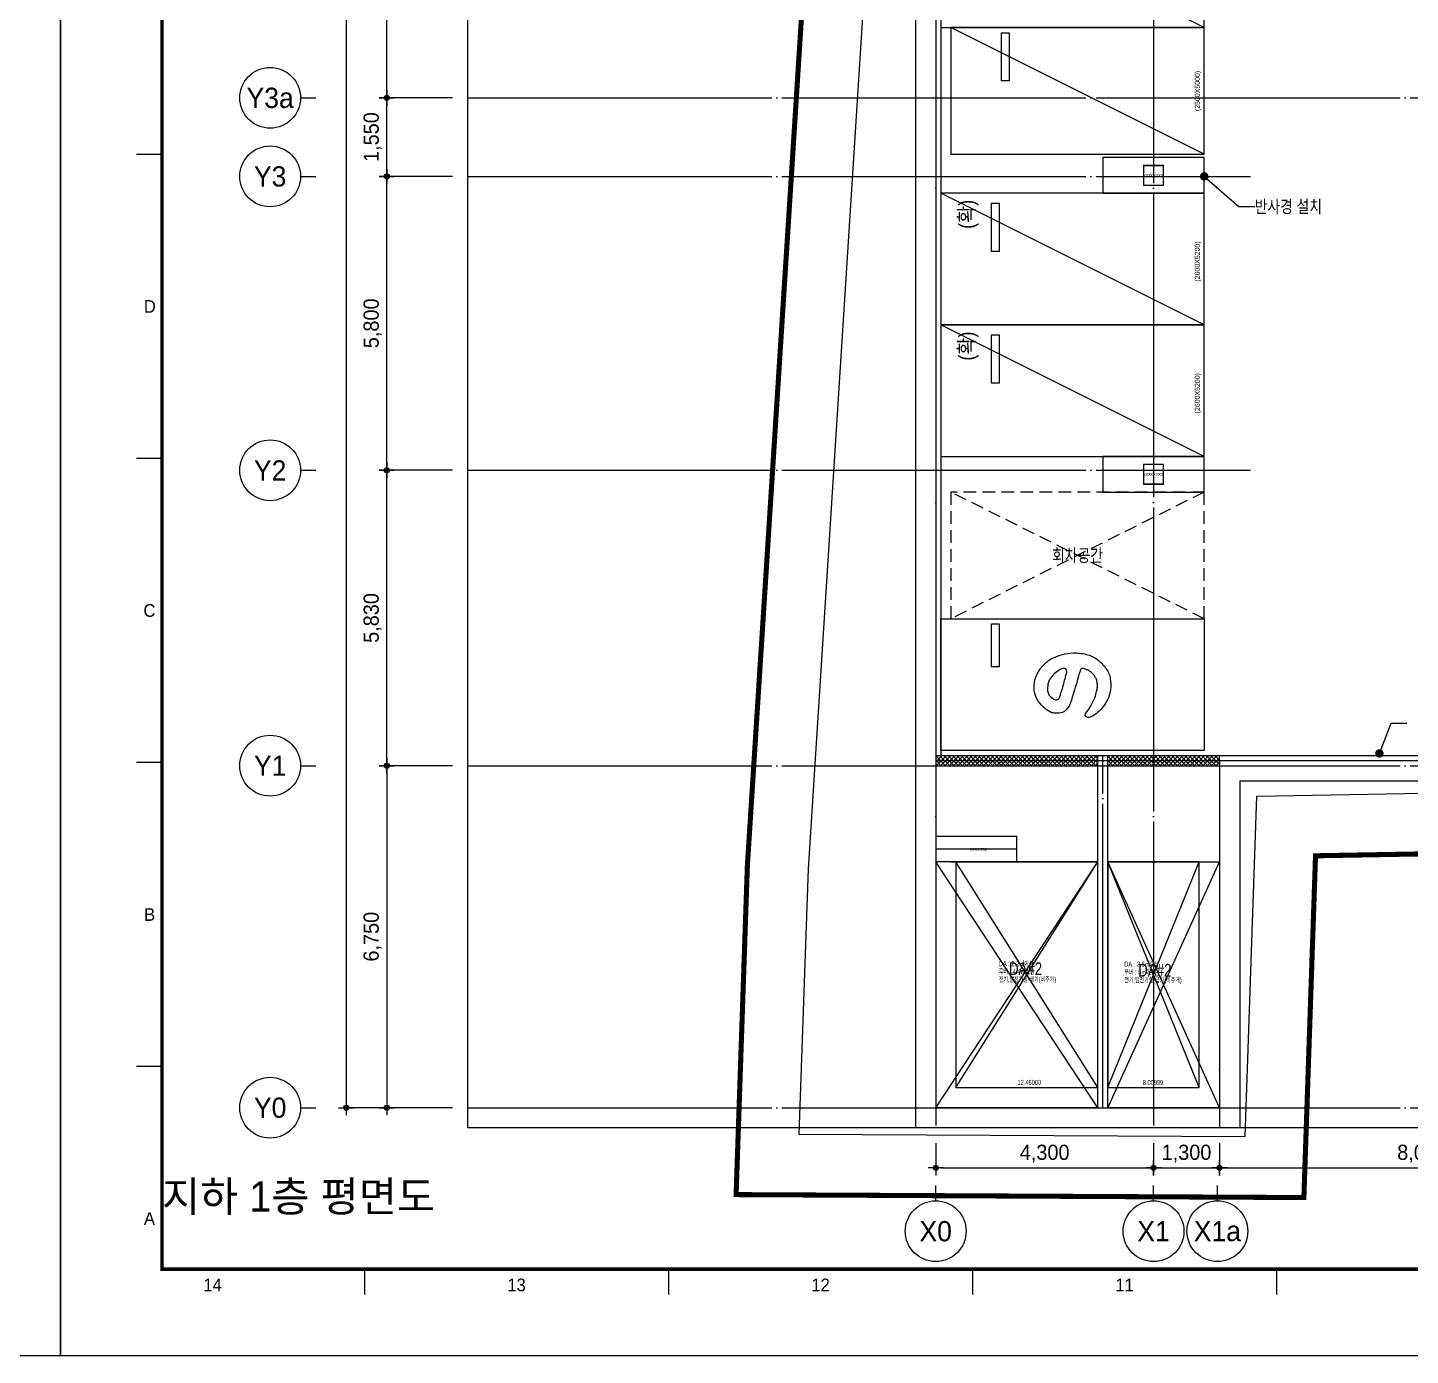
# Model space of a CAD drawing. Header units: millimetres. Extents: x 0 to 1390178, y 0 to 110113.
# Drawn here: x 335350 to 362640, y 0 to 26202 of the extents above; entities that cross this region are included whole.
import ezdxf
from ezdxf.enums import TextEntityAlignment as Align
from ezdxf.xclip import XClip

# ---------------------------------------------------------------- set-up
doc = ezdxf.new("R2010")
doc.units = ezdxf.units.MM
doc.header["$LTSCALE"] = 100
doc.header["$XCLIPFRAME"] = 0
for name, pattern in [('X - 평면도$0$CEN', [62, 60, -1, 0, -1]), ('X - 평면도$0$DASHED', [0.75, 0.5, -0.25]), ('X - 평면도$0$PHANTOM2', [50, 40, -2, 2, -2, 2, -2])]:
    doc.linetypes.add(name, pattern=pattern)
doc.layers.get('DEFPOINTS').update_dxf_attribs({"color": 145})
for name, color, linetype in [('AA-XXXX-DIMS', 7, 'Continuous'), ('AA-XXXX-TEXT', 3, 'Continuous'), ('DIM', 7, 'Continuous'), ('SYM', 7, 'Continuous'), ('X - SHEET$0$AA-BORD-FORM', 7, 'Continuous'), ('X - SHEET$0$AA-BORD-TEXT', 3, 'Continuous'), ('X - 평면도$0$! □-COL', 2, 'Continuous'), ('X - 평면도$0$0-구역계', 1, 'Continuous'), ('X - 평면도$0$A-OPEN', 9, 'X - 평면도$0$CEN'), ('X - 평면도$0$AA-EL-PCN4', 4, 'Continuous'), ('X - 평면도$0$AA-WAXM-BLOK', 3, 'Continuous'), ('X - 평면도$0$AA-WAXM-CONC', 2, 'Continuous'), ('X - 평면도$0$AA-XXXX-CNTL', 1, 'X - 평면도$0$CEN'), ('X - 평면도$0$AA-XXXX-PARK', 8, 'Continuous'), ('X - 평면도$0$AA-XXXX-PATT', 8, 'Continuous'), ('X - 평면도$0$TEXT', 3, 'Continuous'), ('X - 평면도$0$벽배수판', 6, 'Continuous')]:
    doc.layers.add(name, color=color, linetype=linetype)
doc.layers.add('X - 평면도$0$DEFPOINT', color=163, linetype='Continuous', plot=False)
doc.styles.add('HAUD01', font='Dotum.ttf')
doc.styles.get("Standard").update_dxf_attribs({"font": 'Dotum.ttf'})
doc.styles.add('X - SHEET$0$HAUD01', font='Dotum.ttf')
doc.styles.add('X - 평면도$0$HAUD01', font='Dotum.ttf')
doc.styles.add('X - 평면도$0$STANDARD', font='Dotum.ttf')
doc.dimstyles.new('HAUD-100', dxfattribs={"dimscale": 100, "dimtxt": 3, "dimasz": 1, "dimexe": 0, "dimexo": 3, "dimgap": 1, "dimtad": 1, "dimdec": 0, "dimdsep": 46, "dimlunit": 6, "dimtxsty": 'HAUD01', "dimblk": 'DIMDOT', "dimcen": 2.5, "dimdle": 1.5, "dimclrd": 7, "dimclre": 7, "dimclrt": 3, "dimadec": 0, "dimazin": 0, "dimtfac": 1, "dimtdec": 0, "dimtix": 1, "dimtmove": 2, "dimatfit": 3, "dimfxl": 1, "dimtvp": 1, "dimtolj": 1, "dimtzin": 0, "dimarcsym": 0})

# ---------------------------------------------------------------- blocks, each defined once
blk = doc.blocks.new('X - SHEET$0$HAUDsheetV')
at = {"layer": 'X - SHEET$0$AA-BORD-FORM', "color": 2}
for p, q in [((21, 237), (16, 237)), ((21, 177), (16, 177)), ((21, 117), (16, 117)), ((21, 57), (16, 57)), ((61, 17), (61, 12)), ((121, 17), (121, 12)), ((181, 17), (181, 12)), ((241, 17), (241, 12))]:
    blk.add_line(p, q, dxfattribs=at)
at = {"layer": 'X - SHEET$0$AA-BORD-FORM', "color": 1}
blk.add_lwpolyline([(1, 0), (841, 0), (841, 594), (1, 594)], close=True, dxfattribs=at)
at = {"layer": 'X - SHEET$0$AA-BORD-FORM', "color": 2, "const_width": 0.682}
blk.add_lwpolyline([(21, 17), (21, 577), (821, 577), (821, 17)], close=True, dxfattribs=at)
at = {"layer": 'X - SHEET$0$AA-BORD-TEXT', "color": 7, "style": 'X - SHEET$0$HAUD01'}
for s, p in [('D', (18.61, 207)), ('C', (18.54, 147)), ('B', (18.58, 87)), ('A', (18.54, 27)), ('14', (31, 13.9)), ('13', (91, 13.9)), ('12', (151, 13.9)), ('11', (211, 13.9))]:
    blk.add_text(s, height=2.5, dxfattribs=at).set_placement(p, align=Align.MIDDLE_CENTER)
at = {"layer": 'X - SHEET$0$AA-BORD-TEXT', "color": 3, "style": 'X - SHEET$0$HAUD01'}
for tag, p in [('PJCode', (786, 567.94)), ('작성자', (786.11, 194.82)), ('검토자', (786.11, 181.82)), ('최종검토자', (786.11, 168.82)), ('승인자', (786.11, 155.82)), ('일자', (786.83, 144.02)), ('개정번호', (812, 65.92))]:
    blk.add_attdef(tag, text='', height=3, dxfattribs=at).set_placement(p, align=Align.MIDDLE_CENTER)
at = {"layer": 'X - SHEET$0$AA-BORD-TEXT', "color": 3, "lineweight": 30, "flags": 104}
blk.add_attdef('PJTitle', text='', height=4, dxfattribs=at).set_placement((787.25, 536.62), align=Align.MIDDLE_CENTER)
blk = doc.blocks.new('X - SHEET')
at = {"xscale": 100, "yscale": 100, "zscale": 100}
blk.add_blockref('X - SHEET$0$HAUDsheetV', (-100, 0), dxfattribs=at)
blk = doc.blocks.new('DIMDOT')
at = {"layer": 'AA-XXXX-DIMS'}
for p, q in [((-1.5, 0), (1.5, 0)), ((0, -1.5), (0, 1.5))]:
    blk.add_line(p, q, dxfattribs=at)
for radius in [0.5, 0.25]:
    blk.add_circle((0, 0), radius, dxfattribs=at)
blk = doc.blocks.new('*D271')
at = {"color": 7, "lineweight": -2, "transparency": 16777216}
for p, q in [((-55653, 33471), (-57753, 33471)), ((-57753, 33371), (-57753, -13459)), ((-55653, -13559), (-57753, -13559))]:
    blk.add_line(p, q, dxfattribs=at)
at = {"layer": 'DEFPOINTS', "color": 0, "transparency": 16777216}
for p in [(-55353, 33471, 0), (-57753, -13559), (-55353, -13559, 0)]:
    blk.add_point(p, dxfattribs=at)
at = {"color": 7, "lineweight": -2, "transparency": 16777216, "xscale": 100, "yscale": 100, "zscale": 100}
for p, rotation in [((-57753, 33471), 90), ((-57753, -13559), 270)]:
    blk.add_blockref('DIMDOT', p, dxfattribs=dict(at, rotation=rotation))
at = {"color": 3, "transparency": 16777216, "insert": (-58032, 9956), "char_height": 300, "attachment_point": 5, "rotation": 90, "style": 'HAUD01'}
blk.add_mtext('\\A1;47,030', dxfattribs=at)
blk = doc.blocks.new('*D274')
at = {"color": 7, "lineweight": -2, "transparency": 16777216}
for p, q in [((-55653, 6371), (-56953, 6371)), ((-56953, 4921), (-56953, 6271)), ((-55653, 4821), (-56953, 4821))]:
    blk.add_line(p, q, dxfattribs=at)
at = {"layer": 'DEFPOINTS', "color": 0, "transparency": 16777216}
for p in [(-56953, 6371), (-55353, 6371, 0), (-55353, 4821, 0)]:
    blk.add_point(p, dxfattribs=at)
at = {"color": 7, "lineweight": -2, "transparency": 16777216, "xscale": 100, "yscale": 100, "zscale": 100}
for p, rotation in [((-56953, 6371), 90), ((-56953, 4821), 270)]:
    blk.add_blockref('DIMDOT', p, dxfattribs=dict(at, rotation=rotation))
at = {"color": 3, "transparency": 16777216, "insert": (-57232, 5596), "char_height": 300, "attachment_point": 5, "rotation": 90, "style": 'HAUD01'}
blk.add_mtext('\\A1;1,550', dxfattribs=at)
blk = doc.blocks.new('*D275')
at = {"color": 7, "lineweight": -2, "transparency": 16777216}
for p, q in [((-55653, 4821), (-56953, 4821)), ((-56953, -879), (-56953, 4721)), ((-55653, -979), (-56953, -979))]:
    blk.add_line(p, q, dxfattribs=at)
at = {"layer": 'DEFPOINTS', "color": 0, "transparency": 16777216}
for p in [(-56953, 4821), (-55353, 4821, 0), (-55353, -979, 0)]:
    blk.add_point(p, dxfattribs=at)
at = {"color": 7, "lineweight": -2, "transparency": 16777216, "xscale": 100, "yscale": 100, "zscale": 100}
for p, rotation in [((-56953, 4821), 90), ((-56953, -979), 270)]:
    blk.add_blockref('DIMDOT', p, dxfattribs=dict(at, rotation=rotation))
at = {"color": 3, "transparency": 16777216, "insert": (-57232, 1921), "char_height": 300, "attachment_point": 5, "rotation": 90, "style": 'HAUD01'}
blk.add_mtext('\\A1;5,800', dxfattribs=at)
blk = doc.blocks.new('*D276')
at = {"color": 7, "lineweight": -2, "transparency": 16777216}
for p, q in [((-55653, -979), (-56953, -979)), ((-56953, -6709), (-56953, -1079)), ((-55653, -6809), (-56953, -6809))]:
    blk.add_line(p, q, dxfattribs=at)
at = {"layer": 'DEFPOINTS', "color": 0, "transparency": 16777216}
for p in [(-56953, -979), (-55353, -979, 0), (-55353, -6809, 0)]:
    blk.add_point(p, dxfattribs=at)
at = {"color": 7, "lineweight": -2, "transparency": 16777216, "xscale": 100, "yscale": 100, "zscale": 100}
for p, rotation in [((-56953, -979), 90), ((-56953, -6809), 270)]:
    blk.add_blockref('DIMDOT', p, dxfattribs=dict(at, rotation=rotation))
at = {"color": 3, "transparency": 16777216, "insert": (-57232, -3894), "char_height": 300, "attachment_point": 5, "rotation": 90, "style": 'HAUD01'}
blk.add_mtext('\\A1;5,830', dxfattribs=at)
blk = doc.blocks.new('*D278')
at = {"color": 7, "lineweight": -2, "transparency": 16777216}
for p, q in [((-55653, 10771), (-56953, 10771)), ((-56953, 6471), (-56953, 10671)), ((-55653, 6371), (-56953, 6371))]:
    blk.add_line(p, q, dxfattribs=at)
at = {"layer": 'DEFPOINTS', "color": 0, "transparency": 16777216}
for p in [(-56953, 10771), (-55353, 10771, 0), (-55353, 6371, 0)]:
    blk.add_point(p, dxfattribs=at)
at = {"color": 7, "lineweight": -2, "transparency": 16777216, "xscale": 100, "yscale": 100, "zscale": 100}
for p, rotation in [((-56953, 10771), 90), ((-56953, 6371), 270)]:
    blk.add_blockref('DIMDOT', p, dxfattribs=dict(at, rotation=rotation))
at = {"color": 3, "transparency": 16777216, "insert": (-57232, 8571), "char_height": 300, "attachment_point": 5, "rotation": 90, "style": 'HAUD01'}
blk.add_mtext('\\A1;4,400', dxfattribs=at)
blk = doc.blocks.new('*D280')
at = {"color": 7, "lineweight": -2, "transparency": 16777216}
for p, q in [((-40517, -14259), (-40517, -14746)), ((-32517, -14259), (-32517, -14746)), ((-40417, -14746), (-32617, -14746))]:
    blk.add_line(p, q, dxfattribs=at)
at = {"layer": 'DEFPOINTS', "color": 0, "transparency": 16777216}
for p in [(-40517, -13959, 0), (-32517, -13959, 0), (-32517, -14746)]:
    blk.add_point(p, dxfattribs=at)
at = {"color": 7, "lineweight": -2, "transparency": 16777216, "xscale": 100, "yscale": 100, "zscale": 100, "rotation": 180}
blk.add_blockref('DIMDOT', (-40517, -14746), dxfattribs=at)
at = {"color": 7, "lineweight": -2, "transparency": 16777216, "xscale": 100, "yscale": 100, "zscale": 100}
blk.add_blockref('DIMDOT', (-32517, -14746), dxfattribs=at)
at = {"color": 3, "transparency": 16777216, "insert": (-36517, -14467), "char_height": 300, "attachment_point": 5, "style": 'HAUD01'}
blk.add_mtext('\\A1;8,000', dxfattribs=at)
blk = doc.blocks.new('*D281')
at = {"color": 7, "lineweight": -2, "transparency": 16777216}
for p, q in [((-46117, -14259), (-46117, -14746)), ((-41817, -14259), (-41817, -14746)), ((-46017, -14746), (-41917, -14746))]:
    blk.add_line(p, q, dxfattribs=at)
at = {"layer": 'DEFPOINTS', "color": 0, "transparency": 16777216}
for p in [(-46117, -13959, 0), (-41817, -13959, 0), (-41817, -14746)]:
    blk.add_point(p, dxfattribs=at)
at = {"color": 7, "lineweight": -2, "transparency": 16777216, "xscale": 100, "yscale": 100, "zscale": 100, "rotation": 180}
blk.add_blockref('DIMDOT', (-46117, -14746), dxfattribs=at)
at = {"color": 7, "lineweight": -2, "transparency": 16777216, "xscale": 100, "yscale": 100, "zscale": 100}
blk.add_blockref('DIMDOT', (-41817, -14746), dxfattribs=at)
at = {"color": 3, "transparency": 16777216, "insert": (-43967, -14467), "char_height": 300, "attachment_point": 5, "style": 'HAUD01'}
blk.add_mtext('\\A1;4,300', dxfattribs=at)
blk = doc.blocks.new('*D287')
at = {"color": 7, "lineweight": -2, "transparency": 16777216}
for p, q in [((-55653, -6809), (-56953, -6809)), ((-56953, -6909), (-56953, -13459)), ((-55653, -13559), (-56953, -13559))]:
    blk.add_line(p, q, dxfattribs=at)
at = {"layer": 'DEFPOINTS', "color": 0, "transparency": 16777216}
for p in [(-55353, -6809, 0), (-56953, -13559), (-55353, -13559)]:
    blk.add_point(p, dxfattribs=at)
at = {"color": 7, "lineweight": -2, "transparency": 16777216, "xscale": 100, "yscale": 100, "zscale": 100}
for p, rotation in [((-56953, -6809), 90), ((-56953, -13559), 270)]:
    blk.add_blockref('DIMDOT', p, dxfattribs=dict(at, rotation=rotation))
at = {"color": 3, "transparency": 16777216, "insert": (-57232, -10184), "char_height": 300, "attachment_point": 5, "rotation": 90, "style": 'HAUD01'}
blk.add_mtext('\\A1;6,750', dxfattribs=at)
blk = doc.blocks.new('*D298')
at = {"color": 7, "lineweight": -2, "transparency": 16777216}
for p, q in [((-41817, -14259), (-41817, -14746)), ((-40517, -14259), (-40517, -14746)), ((-41717, -14746), (-40617, -14746))]:
    blk.add_line(p, q, dxfattribs=at)
at = {"layer": 'DEFPOINTS', "color": 0, "transparency": 16777216}
for p in [(-41817, -13959), (-40517, -13959), (-40517, -14746)]:
    blk.add_point(p, dxfattribs=at)
at = {"color": 7, "lineweight": -2, "transparency": 16777216, "xscale": 100, "yscale": 100, "zscale": 100, "rotation": 180}
blk.add_blockref('DIMDOT', (-41817, -14746), dxfattribs=at)
at = {"color": 7, "lineweight": -2, "transparency": 16777216, "xscale": 100, "yscale": 100, "zscale": 100}
blk.add_blockref('DIMDOT', (-40517, -14746), dxfattribs=at)
at = {"color": 3, "transparency": 16777216, "insert": (-41167, -14467), "char_height": 300, "attachment_point": 5, "style": 'HAUD01'}
blk.add_mtext('\\A1;1,300', dxfattribs=at)
blk = doc.blocks.new('X - 평면도$0$A$C69A65A4F')
at = {"layer": 'X - 평면도$0$DEFPOINT'}
for p, q in [((0, 0), (2800, 4450)), ((2800, 0), (0, 4450)), ((3000, 0), (4800, 4450)), ((4800, 0), (3000, 4450))]:
    blk.add_line(p, q, dxfattribs=at)
for points in [[(2800, 4450), (0, 4450), (0, 0), (2800, 0)], [(4800, 4450), (3000, 4450), (3000, 0), (4800, 0)]]:
    blk.add_lwpolyline(points, close=True, dxfattribs=at)
at = {"layer": 'X - 평면도$0$DEFPOINT', "style": 'X - 평면도$0$HAUD01', "width": 0.7}
for s, p in [('DA : 2.2㎡이상', (845, 2443)), ('DA : 2.5㎡이상', (3322, 2432)), ('루버 : 4.4㎡이상', (845, 2288)), ('전기,발전기실-배기(비주거)', (845, 2133)), ('루버 : 5㎡이상', (3322, 2277)), ('전기,발전기실-급기(비주거)', (3322, 2122)), ('12.46000', (1214, 99)), ('8.00999', (3687, 97))]:
    blk.add_text(s, height=100, dxfattribs=at).set_placement(p, align=Align.MIDDLE_LEFT)
blk = doc.blocks.new('X - 평면도$0$A$C6BC81B62')
at = {"layer": 'X - 평면도$0$AA-XXXX-PARK'}
blk.add_line((0, 2600), (5200, 0), dxfattribs=at)
for points in [[(0, 2600), (0, 0), (5200, 0), (5200, 2600)], [(4200, 200), (4050, 200), (4050, 1150), (4200, 1150)]]:
    blk.add_lwpolyline(points, close=True, dxfattribs=at)
at = {"layer": 'X - 평면도$0$DEFPOINT', "style": 'X - 평면도$0$HAUD01', "width": 0.9}
blk.add_text('(2600X5200)', height=100, rotation=270, dxfattribs=at).set_placement((136, 1350), align=Align.MIDDLE_CENTER)
at = {"layer": 'X - 평면도$0$TEXT', "style": 'X - 평면도$0$HAUD01', "width": 0.9}
blk.add_text('(확)', height=300, rotation=270, dxfattribs=at).set_placement((4694, 419), align=Align.MIDDLE_CENTER)
blk = doc.blocks.new('X - 평면도$0$A$C131C07CB')
at = {"layer": 'X - 평면도$0$0-구역계', "color": 1, "linetype": 'X - 평면도$0$PHANTOM2', "const_width": 100, "flags": 128}
blk.add_lwpolyline([(50108, 50546), (32940, 50631), (27658, 50496), (20509, 50187), (2300, 48329), (1988, 39918), (1940, 31390), (1399, 24265), (272, 6596), (50, 108), (11256, 50), (11486, 6795), (29909, 7122), (29397, 12805), (50106, 15382)], close=True, dxfattribs=at)
at = {"layer": 'X - 평면도$0$DEFPOINT'}
for points in [[(50108, 50546), (32940, 50631), (27658, 50496), (20509, 50187), (2300, 48329), (1988, 39918), (1940, 31390), (1399, 24265), (272, 6596), (50, 108), (11256, 50), (11486, 6795), (29909, 7122), (29397, 12805), (50106, 15382)], [(48908, 49352), (32952, 49431), (27700, 49296), (20596, 48990), (3461, 47241), (3188, 39892), (3140, 31341), (2596, 24182), (1470, 6537), (1291, 1301), (10096, 1256), (10325, 7974), (28598, 8299), (28098, 13852), (48906, 16442)]]:
    blk.add_lwpolyline(points, close=True, dxfattribs=at)
blk = doc.blocks.new('X - 평면도$0$A$C1F6A04A41')
at = {"layer": 'X - 평면도$0$AA-XXXX-PARK', "ltscale": 5}
blk.add_line((0, 100), (2500, 5100), dxfattribs=at)
for points in [[(0, 100), (2500, 100), (2500, 5100), (0, 5100)], [(2400, 4100), (2400, 3950), (1450, 3950), (1450, 4100)]]:
    blk.add_lwpolyline(points, close=True, dxfattribs=at)
at = {"layer": 'X - 평면도$0$DEFPOINT', "style": 'X - 평면도$0$HAUD01', "width": 0.9}
blk.add_text('(2500X5000)', height=100, dxfattribs=at).set_placement((1250, 236), align=Align.MIDDLE_CENTER)
blk = doc.blocks.new('X - 평면도$0$A$C51e7fc92')
at = {"layer": 'X - 평면도$0$AA-XXXX-PARK', "linetype": 'X - 평면도$0$DASHED', "ltscale": 5}
for p, q in [((2500, 5000), (0, 0)), ((0, 5000), (2500, 0))]:
    blk.add_line(p, q, dxfattribs=at)
blk.add_lwpolyline([(0, 5000), (2500, 5000), (2500, 0), (0, 0)], close=True, dxfattribs=at)
blk = doc.blocks.new('X - 평면도$0$ewewwwwww')
at = {"layer": 'X - 평면도$0$AA-XXXX-PARK', "ltscale": 5}
for points in [[(3747, 0), (3747, 2600), (-1453, 2600), (-1453, 0)], [(-453, 950), (-453, 100), (-303, 100), (-303, 950)]]:
    blk.add_lwpolyline(points, close=True, dxfattribs=at)
at = {"layer": 'X - 평면도$0$AA-XXXX-PARK'}
for points, knots in [([(396, 1251, 0), (410, 1197, 0), (440, 1099, 0), (516, 978, 0), (599, 889, 0), (693, 805, 0), (828, 743, 0), (1007, 682, 0), (1235, 666, 0), (1438, 699, 0), (1600, 771, 0), (1702, 858, 0), (1790, 954, 0), (1860, 1055, 0), (1891, 1164, 0), (1906, 1273, 0), (1900, 1383, 0), (1881, 1525, 0), (1803, 1680, 0), (1683, 1822, 0), (1568, 1915, 0), (1486, 1951, 0), (1453, 1949, 0)], [0, 0, 0, 0, 166.2722, 304.88744, 425.968543, 528.054644, 679.837454, 868.737256, 1092.096232, 1358.72536, 1478.565688, 1617.63807, 1756.007897, 1871.228257, 1982.278975, 2090.823457, 2200.385536, 2313.159661, 2518.83456, 2710.253855, 2865.192748, 2963.664933, 2963.664933, 2963.664933, 2963.664933]), ([(1453, 1949, 0), (1432, 1946, 0), (1373, 1913, 0), (1451, 1815, 0), (1516, 1713, 0), (1566, 1613, 0), (1591, 1558, 0)], [0, 0, 0, 0, 64.761233, 148.299028, 290.115075, 469.814051, 469.814051, 469.814051, 469.814051]), ([(726, 1852, 0), (681, 1828, 0), (592, 1763, 0), (469, 1641, 0), (383, 1461, 0), (387, 1322, 0), (396, 1251, 0)], [0, 0, 0, 0, 151.61815, 327.651952, 515.943799, 732.280718, 732.280718, 732.280718, 732.280718]), ([(1327, 983, 0), (1312, 980, 0), (1289, 1057, 0), (1261, 1144, 0), (1217, 1316, 0), (1160, 1480, 0), (1123, 1631, 0), (1074, 1734, 0), (1021, 1801, 0), (972, 1845, 0), (916, 1861, 0), (858, 1868, 0), (793, 1866, 0), (748, 1857, 0), (726, 1852, 0)], [0, 0, 0, 0, 44.711744, 165.806374, 339.715149, 547.239307, 694.68398, 803.556182, 885.390359, 950.404024, 997.052075, 1058.116257, 1124.204395, 1193.250077, 1193.250077, 1193.250077, 1193.250077]), ([(997, 979, 0), (972, 973, 0), (900, 997, 0), (809, 1066, 0), (717, 1156, 0), (663, 1259, 0), (657, 1355, 0), (653, 1446, 0), (705, 1541, 0), (771, 1581, 0), (809, 1602, 0)], [0, 0, 0, 0, 78.274004, 208.039681, 347.594118, 460.117419, 547.67135, 634.62456, 726.50985, 857.918673, 857.918673, 857.918673, 857.918673]), ([(809, 1602, 0), (828, 1604, 0), (872, 1598, 0), (900, 1533, 0), (919, 1465, 0), (937, 1414, 0), (947, 1388, 0)], [0, 0, 0, 0, 57.328727, 115.845155, 193.694253, 276.121746, 276.121746, 276.121746, 276.121746]), ([(947, 1388, 0), (958, 1341, 0), (983, 1251, 0), (1012, 1129, 0), (1049, 1035, 0), (1014, 981, 0), (997, 979, 0)], [0, 0, 0, 0, 144.867064, 280.990222, 381.340747, 432.59795, 432.59795, 432.59795, 432.59795]), ([(1591, 1558, 0), (1603, 1516, 0), (1622, 1447, 0), (1640, 1353, 0), (1639, 1272, 0), (1628, 1221, 0), (1620, 1193, 0)], [0, 0, 0, 0, 132.797528, 215.368965, 285.0581, 372.733548, 372.733548, 372.733548, 372.733548]), ([(1620, 1193, 0), (1610, 1173, 0), (1587, 1135, 0), (1546, 1084, 0), (1500, 1038, 0), (1453, 1016, 0), (1417, 1001, 0), (1392, 989, 0), (1361, 981, 0), (1339, 982, 0), (1327, 983, 0)], [0, 0, 0, 0, 65.340369, 132.899219, 196.941955, 258.480417, 286.048826, 313.617236, 343.467774, 379.666869, 379.666869, 379.666869, 379.666869])]:
    blk.add_open_spline(points, degree=3, knots=knots, dxfattribs=at)
blk = doc.blocks.new('X - 평면도$0$ㅁ-400X400X9X9')
at = {"layer": 'X - 평면도$0$! □-COL', "lineweight": 9, "flags": 128}
for points in [[(143814, 359875), (144214, 359875), (144214, 359884), (143814, 359884)], [(143814, 359493), (143823, 359493), (143823, 359875), (143814, 359875)], [(144214, 359493), (144205, 359493), (144205, 359875), (144214, 359875)], [(143814, 359493), (144214, 359493), (144214, 359484), (143814, 359484)]]:
    blk.add_lwpolyline(points, close=True, dxfattribs=at)
blk = doc.blocks.new('X - 평면도$0$A$C69CA1AF6')
for p in [(-185832, -354843), (-185832, -360743)]:
    blk.add_blockref('X - 평면도$0$ㅁ-400X400X9X9', p)
blk = doc.blocks.new('X - 평면도$0$A$Cfb342870')
at = {"layer": 'X - 평면도$0$AA-WAXM-CONC'}
for p, q in [((-46517, 31984), (-46517, -13959)), ((-46117, 27391), (-46117, -8209)), ((-42917, -13559), (-42917, -6609)), ((-42917, -6609), (-42717, -6609)), ((-42717, -13559), (-42717, -6609)), ((-40517, -6709), (-26377, -6709)), ((-40517, -6709), (-40517, -13559)), ((-40117, -7109), (-22067, -7109)), ((-40117, -7109), (-40117, -13959)), ((-45717, -8209), (-46117, -8209)), ((-46117, -8709), (-46117, -13559)), ((-45717, -8709), (-46117, -8709)), ((-42917, -13559), (-46117, -13559)), ((-40517, -13559), (-42717, -13559)), ((-40117, -13959), (-46517, -13959))]:
    blk.add_line(p, q, dxfattribs=at)
blk = doc.blocks.new('X - 평면도$0$B4~1F_COL')
at = {"layer": 'X - 평면도$0$AA-WAXM-CONC'}
for points in [[(-86178, -51407), (-84178, -51407), (-84178, -50707), (-86178, -50707)], [(-86178, -57307), (-84178, -57307), (-84178, -56607), (-86178, -56607)]]:
    blk.add_lwpolyline(points, close=True, dxfattribs=at)
blk.add_lwpolyline([(-89178, -64607), (-87878, -64607), (-87878, -64107), (-89178, -64107)], dxfattribs=at)
at = {"layer": 'X - 평면도$0$DEFPOINT', "style": 'X - 평면도$0$STANDARD'}
for s, p in [('(2000X700)', (-85178, -51057)), ('(2000X700)', (-85178, -56957)), ('2000X500)', (-88628, -64357))]:
    blk.add_text(s, height=50, dxfattribs=at).set_placement(p, align=Align.MIDDLE_CENTER)
blk = doc.blocks.new('X - 평면도$0$A$C9949ff83')
at = {"layer": 'DEFPOINTS'}
for points in [[(0, 59400), (84000, 59400), (84000, 0), (0, 0)], [(2000, 1700), (75000, 1700), (75000, 57700), (2000, 57700)]]:
    blk.add_lwpolyline(points, close=True, dxfattribs=at)
blk = doc.blocks.new('X - 평면도', base_point=(-475.4, -286.7))
at = {"layer": 'DEFPOINTS'}
blk.add_lwpolyline([(531286.2, 68689.6), (592213.6, 68689.6), (592213.6, 19243.1), (531286.2, 19243.1)], close=True, dxfattribs=at)
at = {"layer": 'X - 평면도$0$A-OPEN'}
for p, q in [((540522, 19643.1), (543722, 24493.1)), ((543722, 19643.1), (540522, 24493.1)), ((543922, 19643.1), (546122, 24493.1)), ((546122, 19643.1), (543922, 24493.1))]:
    blk.add_line(p, q, dxfattribs=at)
at = {"layer": 'X - 평면도$0$AA-EL-PCN4'}
for p, q in [((542122, 24493.1), (543722, 24493.1)), ((543922, 24493.1), (546122, 24493.1))]:
    blk.add_line(p, q, dxfattribs=at)
at = {"layer": 'X - 평면도$0$AA-WAXM-BLOK'}
for p, q in [((540522, 26593.1), (543722, 26593.1)), ((543922, 26593.1), (546122, 26593.1)), ((540522, 26393.1), (543722, 26393.1)), ((543922, 26393.1), (546122, 26393.1))]:
    blk.add_line(p, q, dxfattribs=at)
at = {"layer": 'X - 평면도$0$AA-XXXX-CNTL'}
for p, q in [((540522, 68689.6), (540522, 19243.1)), ((544822, 68689.6), (544822, 19243.1)), ((531286.2, 39573.1), (592213.6, 39573.1)), ((531286.2, 38023.1), (546737.8, 38023.1)), ((531286.2, 32223.1), (546737.8, 32223.1)), ((540522, 26493.1), (546122, 26493.1)), ((543822, 19643.1), (543822, 26593.1)), ((546122, 26493.1), (564172, 26493.1)), ((546122, 26493.1), (546122, 19243.1)), ((531286.2, 26393.1), (592213.6, 26393.1)), ((542122, 24743.1), (540522, 24743.1)), ((531286.2, 19643.1), (592213.6, 19643.1)), ((540522, 19643.1), (546122, 19643.1))]:
    blk.add_line(p, q, dxfattribs=at)
at = {"layer": 'X - 평면도$0$AA-XXXX-PATT', "linetype": 'Continuous'}
for p, q in [((540522, 26551), (540564.1, 26593.1)), ((540522, 26466.2), (540648.9, 26593.1)), ((540714.9, 26393.1), (540522, 26586)), ((540630, 26393.1), (540522, 26501.1)), ((540533.8, 26393.1), (540733.8, 26593.1)), ((540799.7, 26393.1), (540599.7, 26593.1)), ((540618.6, 26393.1), (540818.6, 26593.1)), ((540884.6, 26393.1), (540684.6, 26593.1)), ((540703.5, 26393.1), (540903.5, 26593.1)), ((540969.4, 26393.1), (540769.4, 26593.1)), ((540788.3, 26393.1), (540988.3, 26593.1)), ((541054.3, 26393.1), (540854.3, 26593.1)), ((540873.2, 26393.1), (541073.2, 26593.1)), ((541139.1, 26393.1), (540939.1, 26593.1)), ((540958, 26393.1), (541158, 26593.1)), ((541224, 26393.1), (541024, 26593.1)), ((541042.9, 26393.1), (541242.9, 26593.1)), ((541308.8, 26393.1), (541108.8, 26593.1)), ((541127.7, 26393.1), (541327.7, 26593.1)), ((541393.7, 26393.1), (541193.7, 26593.1)), ((541212.6, 26393.1), (541412.6, 26593.1)), ((541478.5, 26393.1), (541278.5, 26593.1)), ((541297.4, 26393.1), (541497.4, 26593.1)), ((541563.4, 26393.1), (541363.4, 26593.1)), ((541382.3, 26393.1), (541582.3, 26593.1)), ((541648.2, 26393.1), (541448.2, 26593.1)), ((541467.1, 26393.1), (541667.1, 26593.1)), ((541733.1, 26393.1), (541533.1, 26593.1)), ((541552, 26393.1), (541752, 26593.1)), ((541818, 26393.1), (541618, 26593.1)), ((541636.8, 26393.1), (541836.8, 26593.1)), ((541902.8, 26393.1), (541702.8, 26593.1)), ((541721.7, 26393.1), (541921.7, 26593.1)), ((541987.7, 26393.1), (541787.7, 26593.1)), ((541806.5, 26393.1), (542006.5, 26593.1)), ((542072.5, 26393.1), (541872.5, 26593.1)), ((541891.4, 26393.1), (542091.4, 26593.1)), ((542157.4, 26393.1), (541957.4, 26593.1)), ((541976.3, 26393.1), (542176.3, 26593.1)), ((542242.2, 26393.1), (542042.2, 26593.1)), ((542061.1, 26393.1), (542261.1, 26593.1)), ((542327.1, 26393.1), (542127.1, 26593.1)), ((542146, 26393.1), (542346, 26593.1)), ((542411.9, 26393.1), (542211.9, 26593.1)), ((542230.8, 26393.1), (542430.8, 26593.1)), ((542496.8, 26393.1), (542296.8, 26593.1)), ((542315.7, 26393.1), (542515.7, 26593.1)), ((542581.6, 26393.1), (542381.6, 26593.1)), ((542400.5, 26393.1), (542600.5, 26593.1)), ((542666.5, 26393.1), (542466.5, 26593.1)), ((542485.4, 26393.1), (542685.4, 26593.1)), ((542751.3, 26393.1), (542551.3, 26593.1)), ((542570.2, 26393.1), (542770.2, 26593.1)), ((542836.2, 26393.1), (542636.2, 26593.1)), ((542655.1, 26393.1), (542855.1, 26593.1)), ((542921, 26393.1), (542721, 26593.1)), ((542739.9, 26393.1), (542939.9, 26593.1)), ((543005.9, 26393.1), (542805.9, 26593.1)), ((542824.8, 26393.1), (543024.8, 26593.1)), ((543090.7, 26393.1), (542890.7, 26593.1)), ((542909.6, 26393.1), (543109.6, 26593.1)), ((543175.6, 26393.1), (542975.6, 26593.1)), ((542994.5, 26393.1), (543194.5, 26593.1)), ((543260.4, 26393.1), (543060.4, 26593.1)), ((543079.3, 26393.1), (543279.3, 26593.1)), ((543345.3, 26393.1), (543145.3, 26593.1)), ((543164.2, 26393.1), (543364.2, 26593.1)), ((543430.2, 26393.1), (543230.2, 26593.1)), ((543249, 26393.1), (543449, 26593.1)), ((543515, 26393.1), (543315, 26593.1)), ((543333.9, 26393.1), (543533.9, 26593.1)), ((543599.9, 26393.1), (543399.9, 26593.1)), ((543418.8, 26393.1), (543618.8, 26593.1)), ((543684.7, 26393.1), (543484.7, 26593.1)), ((543503.6, 26393.1), (543703.6, 26593.1)), ((543722, 26440.7), (543569.6, 26593.1)), ((543588.5, 26393.1), (543722, 26526.6)), ((543722, 26525.5), (543654.4, 26593.1)), ((543922, 26556.9), (543958.2, 26593.1)), ((543922, 26472.1), (544043, 26593.1)), ((544109, 26393.1), (543922, 26580.1)), ((544024.1, 26393.1), (543922, 26495.3)), ((543927.9, 26393.1), (544127.9, 26593.1)), ((544193.8, 26393.1), (543993.8, 26593.1)), ((544012.7, 26393.1), (544212.7, 26593.1)), ((544278.7, 26393.1), (544078.7, 26593.1)), ((544097.6, 26393.1), (544297.6, 26593.1)), ((544363.5, 26393.1), (544163.5, 26593.1)), ((544182.4, 26393.1), (544382.4, 26593.1)), ((544448.4, 26393.1), (544248.4, 26593.1)), ((544267.3, 26393.1), (544467.3, 26593.1)), ((544533.2, 26393.1), (544333.2, 26593.1)), ((544352.1, 26393.1), (544552.1, 26593.1)), ((544618.1, 26393.1), (544418.1, 26593.1)), ((544437, 26393.1), (544637, 26593.1)), ((544702.9, 26393.1), (544502.9, 26593.1)), ((544521.8, 26393.1), (544721.8, 26593.1)), ((544787.8, 26393.1), (544587.8, 26593.1)), ((544606.7, 26393.1), (544806.7, 26593.1)), ((544872.6, 26393.1), (544672.6, 26593.1)), ((544691.5, 26393.1), (544891.5, 26593.1)), ((544957.5, 26393.1), (544757.5, 26593.1)), ((544776.4, 26393.1), (544976.4, 26593.1)), ((545042.4, 26393.1), (544842.4, 26593.1)), ((544861.3, 26393.1), (545061.3, 26593.1)), ((545127.2, 26393.1), (544927.2, 26593.1)), ((544946.1, 26393.1), (545146.1, 26593.1)), ((545212.1, 26393.1), (545012.1, 26593.1)), ((545031, 26393.1), (545231, 26593.1)), ((545296.9, 26393.1), (545096.9, 26593.1)), ((545115.8, 26393.1), (545315.8, 26593.1)), ((545381.8, 26393.1), (545181.8, 26593.1)), ((545200.7, 26393.1), (545400.7, 26593.1)), ((545466.6, 26393.1), (545266.6, 26593.1)), ((545285.5, 26393.1), (545485.5, 26593.1)), ((545551.5, 26393.1), (545351.5, 26593.1)), ((545370.4, 26393.1), (545570.4, 26593.1)), ((545636.3, 26393.1), (545436.3, 26593.1)), ((545455.2, 26393.1), (545655.2, 26593.1)), ((545721.2, 26393.1), (545521.2, 26593.1)), ((545540.1, 26393.1), (545740.1, 26593.1)), ((545806, 26393.1), (545606, 26593.1)), ((545624.9, 26393.1), (545824.9, 26593.1)), ((545890.9, 26393.1), (545690.9, 26593.1)), ((545709.8, 26393.1), (545909.8, 26593.1)), ((545975.7, 26393.1), (545775.7, 26593.1)), ((545794.6, 26393.1), (545994.6, 26593.1)), ((546060.6, 26393.1), (545860.6, 26593.1)), ((545879.5, 26393.1), (546079.5, 26593.1)), ((546122, 26416.6), (545945.4, 26593.1)), ((545964.3, 26393.1), (546122, 26550.8)), ((546122, 26501.4), (546030.3, 26593.1)), ((546122, 26586.3), (546115.1, 26593.1)), ((540545.2, 26393.1), (540522, 26416.3)), ((543673.3, 26393.1), (543722, 26441.8)), ((543939.3, 26393.1), (543922, 26410.4)), ((546049.2, 26393.1), (546122, 26465.9))]:
    blk.add_line(p, q, dxfattribs=at)
at = {"layer": 'X - 평면도$0$벽배수판'}
for p, q in [((540622, 60593.1), (540622, 26593.1)), ((546122, 26593.1), (560262, 26593.1)), ((546122, 26493.1), (546122, 26593.1))]:
    blk.add_line(p, q, dxfattribs=at)
for name, p in [('X - 평면도$0$A$C9949ff83', (397249.9, 14755.9)), ('X - 평면도$0$A$C9949ff83', (523249.9, 14755.9)), ('X - 평면도$0$A$Cfb342870', (586639.2, 33202.2)), ('X - 평면도$0$B4~1F_COL', (630000, 89100)), ('X - 평면도$0$A$C69CA1AF6', (586639.2, 33202.2))]:
    blk.add_blockref(name, p)
at = {"color": 1, "xscale": -1, "rotation": 180}
blk.add_blockref('X - 평면도$0$ewewwwwww', (542074.7, 29293.1), dxfattribs=at)
at = {"layer": 'DEFPOINTS'}
blk.add_blockref('X - 평면도$0$A$C131C07CB', (536532.9, 17819.8), dxfattribs=at)
at = {"layer": 'X - 평면도$0$AA-XXXX-PARK'}
for name, p, rotation in [('X - 평면도$0$A$C6BC81B62', (545822, 43558.1), 180), ('X - 평면도$0$A$C1F6A04A41', (545922, 38458.1), 90), ('X - 평면도$0$A$C6BC81B62', (545822, 37693.1), 180), ('X - 평면도$0$A$C6BC81B62', (545822, 35093.1), 180)]:
    blk.add_blockref(name, p, dxfattribs=dict(at, rotation=rotation))
at = {"layer": 'X - 평면도$0$AA-XXXX-PARK', "linetype": 'X - 평면도$0$DASHED', "ltscale": 5, "xscale": -1, "rotation": 270}
blk.add_blockref('X - 평면도$0$A$C51e7fc92', (540822, 29293.1), dxfattribs=at)
at = {"layer": 'X - 평면도$0$DEFPOINT'}
blk.add_blockref('X - 평면도$0$A$C69A65A4F', (540922, 20043.1), dxfattribs=at)
at = {"layer": 'DEFPOINTS', "style": 'X - 평면도$0$HAUD01'}
blk.add_text('지하 1층 평면도', height=600, dxfattribs=at).set_placement((525249.9, 17592.4))
blk = doc.blocks.new('저층부 치수')
at = {"layer": 'DIM'}
for p, q in [((-58653, 6370.9), (-58353, 6370.9)), ((-58653, 4820.9), (-58353, 4820.9)), ((-58653, -979.1), (-58353, -979.1)), ((-58653, -6809.1), (-58353, -6809.1)), ((-58653, -13559.1), (-58353, -13559.1)), ((-46117.2, -15396.1, 0), (-46117.2, -15096.1, 0)), ((-41817.2, -15396.1, 0), (-41817.2, -15096.1, 0)), ((-40557.3, -15396.1, 0), (-40557.3, -15096.1, 0))]:
    blk.add_line(p, q, dxfattribs=at)
for centre in [(-59253, 6370.9), (-59253, 4820.9), (-59253, -979.1), (-59253, -6809.1), (-59253, -13559.1), (-46117.2, -15996.1, 0), (-41817.2, -15996.1, 0), (-40557.3, -15996.1, 0)]:
    blk.add_circle(centre, 600, dxfattribs=at)
at = {"layer": 'DIM', "style": 'HAUD01'}
for s, p in [('Y3a', (-59253, 6370.9)), ('Y3', (-59253, 4820.9)), ('Y2', (-59253, -979.1)), ('Y1', (-59253, -6809.1)), ('Y0', (-59253, -13559.1)), ('X0', (-46117.2, -15996.1, 0)), ('X1', (-41817.2, -15996.1, 0)), ('X1a', (-40557.3, -15996.1, 0))]:
    blk.add_text(s, height=400, dxfattribs=at).set_placement(p, align=Align.MIDDLE)
for base, p1, p2, angle, picture, middle in [((-57753, -13559.1, 0), (-55353, 33470.9), (-55353, -13559.1), 90, '*D271', (-58032.1, 9955.9, 0)), ((-56953, 10770.9, 0), (-55353, 6370.9), (-55353, 10770.9), 270, '*D278', (-57232.1, 8570.9, 0)), ((-56953, 6370.9, 0), (-55353, 4820.9), (-55353, 6370.9), 270, '*D274', (-57232.1, 5595.9, 0)), ((-56953, 4820.9, 0), (-55353, -979.1), (-55353, 4820.9), 270, '*D275', (-57232.1, 1920.9, 0)), ((-56953, -979.1, 0), (-55353, -6809.1), (-55353, -979.1), 270, '*D276', (-57232.1, -3894.1, 0)), ((-41817.2, -14746.1, 0), (-46117.2, -13959.1), (-41817.2, -13959.1), 180, '*D281', (-43967.2, -14467, 0)), ((-32517.2, -14746.1, 0), (-40517.2, -13959.1), (-32517.2, -13959.1), 180, '*D280', (-36517.2, -14467, 0))]:
    dim = blk.add_linear_dim(base=base, p1=p1, p2=p2, angle=angle, dimstyle='HAUD-100')
    dim.commit()
    dim.dimension.update_dxf_attribs({"geometry": picture, "text_midpoint": middle})
for p1, p2, distance, picture, middle in [((-55353, -6809.1, 0), (-55353, -13559.1), -1600, '*D287', (-57232.1, -10184.1)), ((-41817.2, -13959.1), (-40517.2, -13959.1), -787, '*D298', (-41167.2, -14467))]:
    dim = blk.add_aligned_dim(p1=p1, p2=p2, distance=distance, dimstyle='HAUD-100')
    dim.commit()
    dim.dimension.update_dxf_attribs({"geometry": picture, "text_midpoint": middle})

msp = doc.modelspace()

# ---------------------------------------------------------------- block references
ref = msp.add_blockref('X - 평면도', (-145725.3, -15042.6))
XClip(ref).set_block_clipping_path([(397249.9173510048, 14755.918494578), (481249.9173510048, 74155.918494578)])

# ---------------------------------------------------------------- next in the draw order: block references
ref = msp.add_blockref('X - 평면도', (-187725.3, -15042.6))
XClip(ref).set_block_clipping_path([(523249.9173510034, 14755.918452476), (607249.9173510034, 74155.918452476)])

# ---------------------------------------------------------------- next in the draw order: linework, layer by layer
at = {"layer": 'SYM'}
for p, q in [((358572.1, 23267.2), (359254.8, 22672.7)), ((359254.8, 22672.7), (359569.2, 22672.7)), ((362029.6, 11878.9), (362259.1, 12473.4)), ((362259.1, 12473.4), (362573.5, 12473.4))]:
    msp.add_line(p, q, dxfattribs=at)
at = {"layer": 'SYM', "const_width": 83.2}
for points in [[(358572.1, 23225.5, 1), (358572.1, 23308.9, 1)], [(362029.6, 11920.6, -1), (362029.6, 11837.2, -1)]]:
    msp.add_lwpolyline(points, format="xyb", close=True, dxfattribs=at)

# ---------------------------------------------------------------- next in the draw order: block references
for name, p in [('X - SHEET', (252000, 0)), ('X - SHEET', (336000, 0)), ('저층부 치수', (399389.3, 18446.3))]:
    msp.add_blockref(name, p)

# ---------------------------------------------------------------- next in the draw order: texts
at = {"layer": 'AA-XXXX-TEXT', "style": 'HAUD01', "width": 0.8}
msp.add_text('반사경 설치', height=250, dxfattribs=at).set_placement((359569.2, 22672.7), align=Align.MIDDLE_LEFT)
for s, p in [('회차공간', (356072.1, 15787.2)), ('DA#2', (355045, 7630.5)), ('DA#2', (357598.1, 7600.2))]:
    msp.add_text(s, height=250, dxfattribs=at).set_placement(p, align=Align.MIDDLE_CENTER)

doc.saveas('drawing.dxf')
